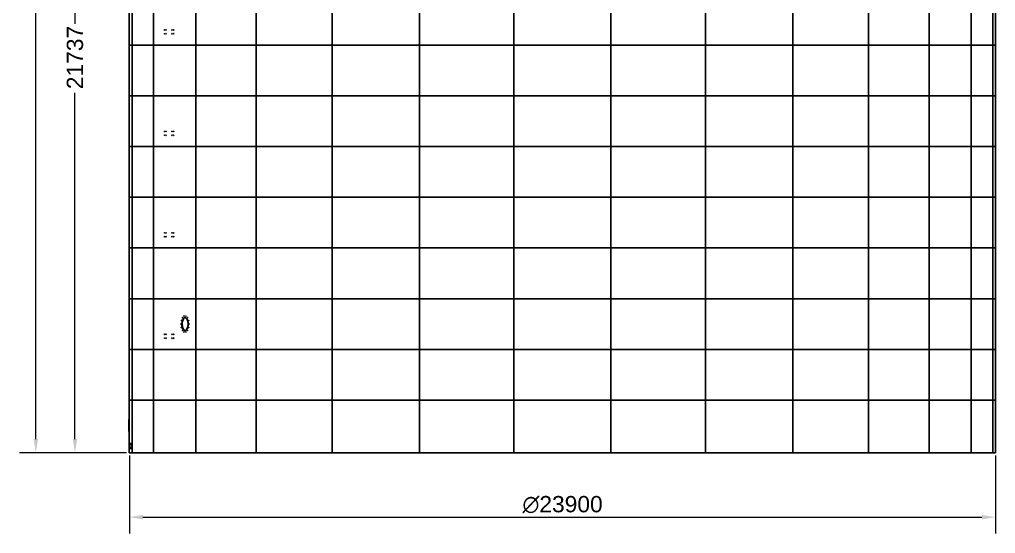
# Model space of a CAD drawing. Header units: millimetres. Extents: x 0 to 126150, y 0 to 89100.
# Drawn here: x 61402 to 88332, y 29334 to 43516 of the extents above; entities that cross this region are included whole.
import ezdxf

# ---------------------------------------------------------------- set-up
doc = ezdxf.new("R2010")
doc.units = ezdxf.units.MM
doc.header["$LTSCALE"] = 150
doc.layers.add('Dimension', color=7, linetype='Continuous', lineweight=18, true_color=0x969696)
doc.layers.add('Visible', color=7, linetype='Continuous', lineweight=25)
doc.layers.add('Visible Narrow', color=7, linetype='Continuous', lineweight=18)
doc.styles.add('Title', font='arial.ttf')
doc.dimstyles.new('Default - Method 2b', dxfattribs={"dimscale": 150, "dimtxt": 3, "dimasz": 2.5, "dimexe": 3, "dimexo": 0.5, "dimgap": 0.7, "dimtad": 0, "dimtoh": 1, "dimdec": 1, "dimrnd": 1e-08, "dimtxsty": 'Title', "dimcen": 0.09, "dimdle": 10, "dimclrd": 256, "dimclre": 256, "dimclrt": 7, "dimadec": 0, "dimazin": 2, "dimtfac": 0.833333, "dimtdec": 1, "dimtmove": 0, "dimatfit": 3, "dimfxl": 1, "dimtolj": 1, "dimlwd": -1, "dimlwe": -1, "dimarcsym": 0})

# ---------------------------------------------------------------- blocks, each defined once
blk = doc.blocks.new('*D26')
at = {"layer": 'Defpoints', "color": 0, "transparency": 16777216}
for p in [(64432, 31563), (88332, 31563), (88332, 29784)]:
    blk.add_point(p, dxfattribs=at)
at = {"layer": 'Dimension', "transparency": 16777216}
for p, q in [((64432, 31488), (64432, 29334)), ((88332, 31488), (88332, 29334)), ((64807, 29784), (87957, 29784))]:
    blk.add_line(p, q, dxfattribs=at)
for points in [[(64807, 29846), (64807, 29721), (64432, 29784)], [(87957, 29846), (87957, 29721), (88332, 29784)]]:
    blk.add_solid(points, dxfattribs=at)
at = {"layer": 'Dimension', "color": 7, "transparency": 16777216, "insert": (75279, 29889), "char_height": 450, "attachment_point": 7, "style": 'Title'}
blk.add_mtext('\\A1;{\\fAIGDT|b0|i0;\\ln}\\fArial|b0|i0;{\\H450.0000;23900}', dxfattribs=at)
blk = doc.blocks.new('*D27')
at = {"layer": 'Defpoints', "color": 0, "transparency": 16777216}
for p in [(62932, 53300), (64178, 53300), (64432, 31563)]:
    blk.add_point(p, dxfattribs=at)
at = {"layer": 'Dimension', "transparency": 16777216}
for p, q in [((64103, 53300), (62482, 53300)), ((62932, 52925), (62932, 43400)), ((62932, 31938), (62932, 41489)), ((64357, 31563), (62482, 31563))]:
    blk.add_line(p, q, dxfattribs=at)
for points in [[(62869, 52925), (62994, 52925), (62932, 53300)], [(62869, 31938), (62994, 31938), (62932, 31563)]]:
    blk.add_solid(points, dxfattribs=at)
at = {"layer": 'Dimension', "color": 7, "transparency": 16777216, "insert": (63161, 41594), "char_height": 450, "attachment_point": 7, "rotation": 90, "style": 'Title'}
blk.add_mtext('\\A1;21737', dxfattribs=at)
blk = doc.blocks.new('*D29')
at = {"layer": 'Defpoints', "color": 0, "transparency": 16777216}
for p in [(73852, 56990), (61852, 31563), (64432, 31563)]:
    blk.add_point(p, dxfattribs=at)
at = {"layer": 'Dimension', "transparency": 16777216}
for p, q in [((73777, 56990), (61402, 56990)), ((61852, 56615), (61852, 46266)), ((61852, 31938), (61852, 44355)), ((64357, 31563), (61402, 31563))]:
    blk.add_line(p, q, dxfattribs=at)
for points in [[(61789, 56615), (61914, 56615), (61852, 56990)], [(61789, 31938), (61914, 31938), (61852, 31563)]]:
    blk.add_solid(points, dxfattribs=at)
at = {"layer": 'Dimension', "color": 7, "transparency": 16777216, "insert": (62081, 44460), "char_height": 450, "attachment_point": 7, "rotation": 90, "style": 'Title'}
blk.add_mtext('\\A1;25427', dxfattribs=at)

msp = doc.modelspace()

# ---------------------------------------------------------------- linework, layer by layer
at = {"layer": 'Visible'}
for p, q in [((64431.5, 31821.22), (64431.5, 53224.72)), ((64506.71, 31563.22), (64506.71, 53224.72)), ((65102.28, 31563.22), (65102.28, 53224.72)), ((66263.45, 31563.22), (66263.45, 53224.72)), ((67931.97, 31563.22), (67931.97, 53224.72)), ((70024.2, 31563.22), (70024.2, 53224.72)), ((72435.2, 31563.22), (72435.2, 53224.72)), ((75044.09, 31563.22), (75044.09, 53224.72)), ((77720.04, 31563.22), (77720.04, 53224.72)), ((80328.87, 31563.22), (80328.87, 53224.72)), ((82739.76, 31563.22), (82739.76, 53224.72)), ((84831.83, 31563.22), (84831.83, 53224.72)), ((86500.16, 31563.22), (86500.16, 53224.72)), ((87661.09, 31563.22), (87661.09, 53224.72)), ((88256.43, 31563.22), (88256.43, 53224.72)), ((88331.5, 31563.22), (88331.5, 53224.72)), ((64431.5, 42813.22), (88331.5, 42813.22)), ((64431.5, 41413.22), (88331.5, 41413.22)), ((64431.5, 40013.22), (88331.5, 40013.22)), ((64431.5, 38613.22), (88331.5, 38613.22)), ((64431.5, 37213.22), (88331.5, 37213.22)), ((64431.5, 35813.22), (88331.5, 35813.22)), ((64431.5, 34413.22), (88331.5, 34413.22)), ((64431.5, 33013.22), (88331.5, 33013.22)), ((64430.5, 31821.22), (64505.71, 31821.22)), ((64430.5, 31781.22), (64430.5, 31821.22)), ((64505.71, 31781.22), (64430.5, 31781.22)), ((64431.5, 31717.22), (64431.5, 31781.22)), ((64506.71, 31821.22), (64505.71, 31821.22)), ((64505.71, 31781.22), (64505.71, 31821.22)), ((64506.71, 31781.22), (64505.71, 31781.22)), ((64506.71, 31821.22), (64506.71, 31781.22)), ((64430.5, 31717.22), (64505.71, 31717.22)), ((64430.5, 31677.22), (64430.5, 31717.22)), ((64505.71, 31677.22), (64430.5, 31677.22)), ((64431.5, 31563.22), (64431.5, 31677.22)), ((88331.5, 31563.22), (64431.5, 31563.22)), ((64506.71, 31717.22), (64505.71, 31717.22)), ((64505.71, 31677.22), (64505.71, 31717.22)), ((64506.71, 31677.22), (64505.71, 31677.22)), ((64506.71, 31717.22), (64506.71, 31677.22))]:
    msp.add_line(p, q, dxfattribs=at)
for centre, major_axis, start_param, end_param in [((64523.77, 32313.22), (0, 507.5), 1.01779548, 2.12379718), ((64531.59, 32313.22), (0, -507.5), 4.31747624, 5.10730172), ((64531.59, 32313.22), (0, 507.5), 1.17588359, 1.96570907), ((64539.4, 32313.22), (0, -507.5), 4.6134355, 4.81134246)]:
    msp.add_ellipse(centre, major_axis=major_axis, ratio=0.21365152, start_param=start_param, end_param=end_param, dxfattribs=at)
for points, knots in [([(65403.51, 43228.72), (65403.51, 43226.79), (65403.18, 43224.86), (65402.61, 43223.56), (65402.05, 43222.25), (65401.27, 43221.58), (65400.51, 43221.75), (65399.75, 43221.92), (65399.03, 43222.91), (65398.57, 43224.43), (65398.1, 43225.95), (65397.9, 43227.96), (65398.02, 43229.86), (65398.15, 43231.76), (65398.6, 43233.52), (65399.24, 43234.58), (65399.87, 43235.63), (65400.68, 43235.98), (65401.42, 43235.52), (65402.15, 43235.05), (65402.81, 43233.77), (65403.17, 43232.08), (65403.39, 43231.05), (65403.51, 43229.89), (65403.51, 43228.72)], [-3.14159265, -3.14159265, -3.14159265, -3.14159265, -2.31123225, -2.31123225, -2.31123225, -1.48403399, -1.48403399, -1.48403399, -0.65958865, -0.65958865, -0.65958865, 0.16255372, 0.16255372, 0.16255372, 0.99161255, 0.99161255, 0.99161255, 1.81514617, 1.81514617, 1.81514617, 2.64177362, 2.64177362, 2.64177362, 3.14159265, 3.14159265, 3.14159265, 3.14159265]), ([(65403.51, 43123.72), (65403.51, 43121.79), (65403.18, 43119.86), (65402.61, 43118.56), (65402.05, 43117.25), (65401.27, 43116.58), (65400.51, 43116.75), (65399.75, 43116.92), (65399.03, 43117.91), (65398.57, 43119.43), (65398.1, 43120.95), (65397.9, 43122.96), (65398.02, 43124.86), (65398.15, 43126.76), (65398.6, 43128.52), (65399.24, 43129.58), (65399.87, 43130.63), (65400.68, 43130.98), (65401.42, 43130.52), (65402.15, 43130.05), (65402.81, 43128.77), (65403.17, 43127.08), (65403.39, 43126.05), (65403.51, 43124.89), (65403.51, 43123.72)], [-3.14159265, -3.14159265, -3.14159265, -3.14159265, -2.31123225, -2.31123225, -2.31123225, -1.48403399, -1.48403399, -1.48403399, -0.65958865, -0.65958865, -0.65958865, 0.16255372, 0.16255372, 0.16255372, 0.99161255, 0.99161255, 0.99161255, 1.81514617, 1.81514617, 1.81514617, 2.64177362, 2.64177362, 2.64177362, 3.14159265, 3.14159265, 3.14159265, 3.14159265]), ([(65445.43, 43228.72), (65445.43, 43226.79), (65445.09, 43224.86), (65444.51, 43223.56), (65443.94, 43222.25), (65443.14, 43221.58), (65442.37, 43221.75), (65441.6, 43221.92), (65440.86, 43222.91), (65440.38, 43224.43), (65439.91, 43225.95), (65439.71, 43227.96), (65439.83, 43229.86), (65439.96, 43231.76), (65440.42, 43233.52), (65441.07, 43234.58), (65441.72, 43235.63), (65442.54, 43235.98), (65443.29, 43235.52), (65444.05, 43235.05), (65444.71, 43233.77), (65445.09, 43232.08), (65445.31, 43231.05), (65445.43, 43229.89), (65445.43, 43228.72)], [-3.14159265, -3.14159265, -3.14159265, -3.14159265, -2.31123225, -2.31123225, -2.31123225, -1.48403399, -1.48403399, -1.48403399, -0.65958865, -0.65958865, -0.65958865, 0.16255372, 0.16255372, 0.16255372, 0.99161255, 0.99161255, 0.99161255, 1.81514617, 1.81514617, 1.81514617, 2.64177362, 2.64177362, 2.64177362, 3.14159265, 3.14159265, 3.14159265, 3.14159265]), ([(65445.43, 43123.72), (65445.43, 43121.79), (65445.09, 43119.86), (65444.51, 43118.56), (65443.94, 43117.25), (65443.14, 43116.58), (65442.37, 43116.75), (65441.6, 43116.92), (65440.86, 43117.91), (65440.38, 43119.43), (65439.91, 43120.95), (65439.71, 43122.96), (65439.83, 43124.86), (65439.96, 43126.76), (65440.42, 43128.52), (65441.07, 43129.58), (65441.72, 43130.63), (65442.54, 43130.98), (65443.29, 43130.52), (65444.05, 43130.05), (65444.71, 43128.77), (65445.09, 43127.08), (65445.31, 43126.05), (65445.43, 43124.89), (65445.43, 43123.72)], [-3.14159265, -3.14159265, -3.14159265, -3.14159265, -2.31123225, -2.31123225, -2.31123225, -1.48403399, -1.48403399, -1.48403399, -0.65958865, -0.65958865, -0.65958865, 0.16255372, 0.16255372, 0.16255372, 0.99161255, 0.99161255, 0.99161255, 1.81514617, 1.81514617, 1.81514617, 2.64177362, 2.64177362, 2.64177362, 3.14159265, 3.14159265, 3.14159265, 3.14159265]), ([(65610.68, 43228.72), (65610.68, 43226.79), (65610.31, 43224.86), (65609.69, 43223.56), (65609.07, 43222.25), (65608.21, 43221.58), (65607.38, 43221.75), (65606.55, 43221.92), (65605.76, 43222.91), (65605.25, 43224.43), (65604.74, 43225.95), (65604.52, 43227.96), (65604.66, 43229.86), (65604.79, 43231.76), (65605.29, 43233.52), (65605.99, 43234.58), (65606.68, 43235.63), (65607.57, 43235.98), (65608.38, 43235.52), (65609.19, 43235.05), (65609.91, 43233.77), (65610.31, 43232.08), (65610.55, 43231.05), (65610.68, 43229.89), (65610.68, 43228.72)], [-3.14159265, -3.14159265, -3.14159265, -3.14159265, -2.31123225, -2.31123225, -2.31123225, -1.48403399, -1.48403399, -1.48403399, -0.65958865, -0.65958865, -0.65958865, 0.16255372, 0.16255372, 0.16255372, 0.99161255, 0.99161255, 0.99161255, 1.81514617, 1.81514617, 1.81514617, 2.64177362, 2.64177362, 2.64177362, 3.14159265, 3.14159265, 3.14159265, 3.14159265]), ([(65610.68, 43123.72), (65610.68, 43121.79), (65610.31, 43119.86), (65609.69, 43118.56), (65609.07, 43117.25), (65608.21, 43116.58), (65607.38, 43116.75), (65606.55, 43116.92), (65605.76, 43117.91), (65605.25, 43119.43), (65604.74, 43120.95), (65604.52, 43122.96), (65604.66, 43124.86), (65604.79, 43126.76), (65605.29, 43128.52), (65605.99, 43129.58), (65606.68, 43130.63), (65607.57, 43130.98), (65608.38, 43130.52), (65609.19, 43130.05), (65609.91, 43128.77), (65610.31, 43127.08), (65610.55, 43126.05), (65610.68, 43124.89), (65610.68, 43123.72)], [-3.14159265, -3.14159265, -3.14159265, -3.14159265, -2.31123225, -2.31123225, -2.31123225, -1.48403399, -1.48403399, -1.48403399, -0.65958865, -0.65958865, -0.65958865, 0.16255372, 0.16255372, 0.16255372, 0.99161255, 0.99161255, 0.99161255, 1.81514617, 1.81514617, 1.81514617, 2.64177362, 2.64177362, 2.64177362, 3.14159265, 3.14159265, 3.14159265, 3.14159265]), ([(65656.59, 43228.72), (65656.59, 43226.79), (65656.22, 43224.86), (65655.59, 43223.56), (65654.96, 43222.25), (65654.08, 43221.58), (65653.24, 43221.75), (65652.39, 43221.92), (65651.59, 43222.91), (65651.07, 43224.43), (65650.55, 43225.95), (65650.33, 43227.96), (65650.46, 43229.86), (65650.6, 43231.76), (65651.1, 43233.52), (65651.82, 43234.58), (65652.53, 43235.63), (65653.43, 43235.98), (65654.25, 43235.52), (65655.08, 43235.05), (65655.81, 43233.77), (65656.21, 43232.08), (65656.46, 43231.05), (65656.59, 43229.89), (65656.59, 43228.72)], [-3.14159265, -3.14159265, -3.14159265, -3.14159265, -2.31123225, -2.31123225, -2.31123225, -1.48403399, -1.48403399, -1.48403399, -0.65958865, -0.65958865, -0.65958865, 0.16255372, 0.16255372, 0.16255372, 0.99161255, 0.99161255, 0.99161255, 1.81514617, 1.81514617, 1.81514617, 2.64177362, 2.64177362, 2.64177362, 3.14159265, 3.14159265, 3.14159265, 3.14159265]), ([(65656.59, 43123.72), (65656.59, 43121.79), (65656.22, 43119.86), (65655.59, 43118.56), (65654.96, 43117.25), (65654.08, 43116.58), (65653.24, 43116.75), (65652.39, 43116.92), (65651.59, 43117.91), (65651.07, 43119.43), (65650.55, 43120.95), (65650.33, 43122.96), (65650.46, 43124.86), (65650.6, 43126.76), (65651.1, 43128.52), (65651.82, 43129.58), (65652.53, 43130.63), (65653.43, 43130.98), (65654.25, 43130.52), (65655.08, 43130.05), (65655.81, 43128.77), (65656.21, 43127.08), (65656.46, 43126.05), (65656.59, 43124.89), (65656.59, 43123.72)], [-3.14159265, -3.14159265, -3.14159265, -3.14159265, -2.31123225, -2.31123225, -2.31123225, -1.48403399, -1.48403399, -1.48403399, -0.65958865, -0.65958865, -0.65958865, 0.16255372, 0.16255372, 0.16255372, 0.99161255, 0.99161255, 0.99161255, 1.81514617, 1.81514617, 1.81514617, 2.64177362, 2.64177362, 2.64177362, 3.14159265, 3.14159265, 3.14159265, 3.14159265]), ([(65403.51, 40428.72), (65403.51, 40426.79), (65403.18, 40424.86), (65402.61, 40423.56), (65402.05, 40422.25), (65401.27, 40421.58), (65400.51, 40421.75), (65399.75, 40421.92), (65399.03, 40422.91), (65398.57, 40424.43), (65398.1, 40425.95), (65397.9, 40427.96), (65398.02, 40429.86), (65398.15, 40431.76), (65398.6, 40433.52), (65399.24, 40434.58), (65399.87, 40435.63), (65400.68, 40435.98), (65401.42, 40435.52), (65402.15, 40435.05), (65402.81, 40433.77), (65403.17, 40432.08), (65403.39, 40431.05), (65403.51, 40429.89), (65403.51, 40428.72)], [-3.14159265, -3.14159265, -3.14159265, -3.14159265, -2.31123225, -2.31123225, -2.31123225, -1.48403399, -1.48403399, -1.48403399, -0.65958865, -0.65958865, -0.65958865, 0.16255372, 0.16255372, 0.16255372, 0.99161255, 0.99161255, 0.99161255, 1.81514617, 1.81514617, 1.81514617, 2.64177362, 2.64177362, 2.64177362, 3.14159265, 3.14159265, 3.14159265, 3.14159265]), ([(65445.43, 40428.72), (65445.43, 40426.79), (65445.09, 40424.86), (65444.51, 40423.56), (65443.94, 40422.25), (65443.14, 40421.58), (65442.37, 40421.75), (65441.6, 40421.92), (65440.86, 40422.91), (65440.38, 40424.43), (65439.91, 40425.95), (65439.71, 40427.96), (65439.83, 40429.86), (65439.96, 40431.76), (65440.42, 40433.52), (65441.07, 40434.58), (65441.72, 40435.63), (65442.54, 40435.98), (65443.29, 40435.52), (65444.05, 40435.05), (65444.71, 40433.77), (65445.09, 40432.08), (65445.31, 40431.05), (65445.43, 40429.89), (65445.43, 40428.72)], [-3.14159265, -3.14159265, -3.14159265, -3.14159265, -2.31123225, -2.31123225, -2.31123225, -1.48403399, -1.48403399, -1.48403399, -0.65958865, -0.65958865, -0.65958865, 0.16255372, 0.16255372, 0.16255372, 0.99161255, 0.99161255, 0.99161255, 1.81514617, 1.81514617, 1.81514617, 2.64177362, 2.64177362, 2.64177362, 3.14159265, 3.14159265, 3.14159265, 3.14159265]), ([(65610.68, 40428.72), (65610.68, 40426.79), (65610.31, 40424.86), (65609.69, 40423.56), (65609.07, 40422.25), (65608.21, 40421.58), (65607.38, 40421.75), (65606.55, 40421.92), (65605.76, 40422.91), (65605.25, 40424.43), (65604.74, 40425.95), (65604.52, 40427.96), (65604.66, 40429.86), (65604.79, 40431.76), (65605.29, 40433.52), (65605.99, 40434.58), (65606.68, 40435.63), (65607.57, 40435.98), (65608.38, 40435.52), (65609.19, 40435.05), (65609.91, 40433.77), (65610.31, 40432.08), (65610.55, 40431.05), (65610.68, 40429.89), (65610.68, 40428.72)], [-3.14159265, -3.14159265, -3.14159265, -3.14159265, -2.31123225, -2.31123225, -2.31123225, -1.48403399, -1.48403399, -1.48403399, -0.65958865, -0.65958865, -0.65958865, 0.16255372, 0.16255372, 0.16255372, 0.99161255, 0.99161255, 0.99161255, 1.81514617, 1.81514617, 1.81514617, 2.64177362, 2.64177362, 2.64177362, 3.14159265, 3.14159265, 3.14159265, 3.14159265]), ([(65656.59, 40428.72), (65656.59, 40426.79), (65656.22, 40424.86), (65655.59, 40423.56), (65654.96, 40422.25), (65654.08, 40421.58), (65653.24, 40421.75), (65652.39, 40421.92), (65651.59, 40422.91), (65651.07, 40424.43), (65650.55, 40425.95), (65650.33, 40427.96), (65650.46, 40429.86), (65650.6, 40431.76), (65651.1, 40433.52), (65651.82, 40434.58), (65652.53, 40435.63), (65653.43, 40435.98), (65654.25, 40435.52), (65655.08, 40435.05), (65655.81, 40433.77), (65656.21, 40432.08), (65656.46, 40431.05), (65656.59, 40429.89), (65656.59, 40428.72)], [-3.14159265, -3.14159265, -3.14159265, -3.14159265, -2.31123225, -2.31123225, -2.31123225, -1.48403399, -1.48403399, -1.48403399, -0.65958865, -0.65958865, -0.65958865, 0.16255372, 0.16255372, 0.16255372, 0.99161255, 0.99161255, 0.99161255, 1.81514617, 1.81514617, 1.81514617, 2.64177362, 2.64177362, 2.64177362, 3.14159265, 3.14159265, 3.14159265, 3.14159265]), ([(65403.51, 40323.72), (65403.51, 40321.79), (65403.18, 40319.86), (65402.61, 40318.56), (65402.05, 40317.25), (65401.27, 40316.58), (65400.51, 40316.75), (65399.75, 40316.92), (65399.03, 40317.91), (65398.57, 40319.43), (65398.1, 40320.95), (65397.9, 40322.96), (65398.02, 40324.86), (65398.15, 40326.76), (65398.6, 40328.52), (65399.24, 40329.58), (65399.87, 40330.63), (65400.68, 40330.98), (65401.42, 40330.52), (65402.15, 40330.05), (65402.81, 40328.77), (65403.17, 40327.08), (65403.39, 40326.05), (65403.51, 40324.89), (65403.51, 40323.72)], [-3.14159265, -3.14159265, -3.14159265, -3.14159265, -2.31123225, -2.31123225, -2.31123225, -1.48403399, -1.48403399, -1.48403399, -0.65958865, -0.65958865, -0.65958865, 0.16255372, 0.16255372, 0.16255372, 0.99161255, 0.99161255, 0.99161255, 1.81514617, 1.81514617, 1.81514617, 2.64177362, 2.64177362, 2.64177362, 3.14159265, 3.14159265, 3.14159265, 3.14159265]), ([(65445.43, 40323.72), (65445.43, 40321.79), (65445.09, 40319.86), (65444.51, 40318.56), (65443.94, 40317.25), (65443.14, 40316.58), (65442.37, 40316.75), (65441.6, 40316.92), (65440.86, 40317.91), (65440.38, 40319.43), (65439.91, 40320.95), (65439.71, 40322.96), (65439.83, 40324.86), (65439.96, 40326.76), (65440.42, 40328.52), (65441.07, 40329.58), (65441.72, 40330.63), (65442.54, 40330.98), (65443.29, 40330.52), (65444.05, 40330.05), (65444.71, 40328.77), (65445.09, 40327.08), (65445.31, 40326.05), (65445.43, 40324.89), (65445.43, 40323.72)], [-3.14159265, -3.14159265, -3.14159265, -3.14159265, -2.31123225, -2.31123225, -2.31123225, -1.48403399, -1.48403399, -1.48403399, -0.65958865, -0.65958865, -0.65958865, 0.16255372, 0.16255372, 0.16255372, 0.99161255, 0.99161255, 0.99161255, 1.81514617, 1.81514617, 1.81514617, 2.64177362, 2.64177362, 2.64177362, 3.14159265, 3.14159265, 3.14159265, 3.14159265]), ([(65610.68, 40323.72), (65610.68, 40321.79), (65610.31, 40319.86), (65609.69, 40318.56), (65609.07, 40317.25), (65608.21, 40316.58), (65607.38, 40316.75), (65606.55, 40316.92), (65605.76, 40317.91), (65605.25, 40319.43), (65604.74, 40320.95), (65604.52, 40322.96), (65604.66, 40324.86), (65604.79, 40326.76), (65605.29, 40328.52), (65605.99, 40329.58), (65606.68, 40330.63), (65607.57, 40330.98), (65608.38, 40330.52), (65609.19, 40330.05), (65609.91, 40328.77), (65610.31, 40327.08), (65610.55, 40326.05), (65610.68, 40324.89), (65610.68, 40323.72)], [-3.14159265, -3.14159265, -3.14159265, -3.14159265, -2.31123225, -2.31123225, -2.31123225, -1.48403399, -1.48403399, -1.48403399, -0.65958865, -0.65958865, -0.65958865, 0.16255372, 0.16255372, 0.16255372, 0.99161255, 0.99161255, 0.99161255, 1.81514617, 1.81514617, 1.81514617, 2.64177362, 2.64177362, 2.64177362, 3.14159265, 3.14159265, 3.14159265, 3.14159265]), ([(65656.59, 40323.72), (65656.59, 40321.79), (65656.22, 40319.86), (65655.59, 40318.56), (65654.96, 40317.25), (65654.08, 40316.58), (65653.24, 40316.75), (65652.39, 40316.92), (65651.59, 40317.91), (65651.07, 40319.43), (65650.55, 40320.95), (65650.33, 40322.96), (65650.46, 40324.86), (65650.6, 40326.76), (65651.1, 40328.52), (65651.82, 40329.58), (65652.53, 40330.63), (65653.43, 40330.98), (65654.25, 40330.52), (65655.08, 40330.05), (65655.81, 40328.77), (65656.21, 40327.08), (65656.46, 40326.05), (65656.59, 40324.89), (65656.59, 40323.72)], [-3.14159265, -3.14159265, -3.14159265, -3.14159265, -2.31123225, -2.31123225, -2.31123225, -1.48403399, -1.48403399, -1.48403399, -0.65958865, -0.65958865, -0.65958865, 0.16255372, 0.16255372, 0.16255372, 0.99161255, 0.99161255, 0.99161255, 1.81514617, 1.81514617, 1.81514617, 2.64177362, 2.64177362, 2.64177362, 3.14159265, 3.14159265, 3.14159265, 3.14159265]), ([(65403.51, 37628.72), (65403.51, 37626.79), (65403.18, 37624.86), (65402.61, 37623.56), (65402.05, 37622.25), (65401.27, 37621.58), (65400.51, 37621.75), (65399.75, 37621.92), (65399.03, 37622.91), (65398.57, 37624.43), (65398.1, 37625.95), (65397.9, 37627.96), (65398.02, 37629.86), (65398.15, 37631.76), (65398.6, 37633.52), (65399.24, 37634.58), (65399.87, 37635.63), (65400.68, 37635.98), (65401.42, 37635.52), (65402.15, 37635.05), (65402.81, 37633.77), (65403.17, 37632.08), (65403.39, 37631.05), (65403.51, 37629.89), (65403.51, 37628.72)], [-3.14159265, -3.14159265, -3.14159265, -3.14159265, -2.31123225, -2.31123225, -2.31123225, -1.48403399, -1.48403399, -1.48403399, -0.65958865, -0.65958865, -0.65958865, 0.16255372, 0.16255372, 0.16255372, 0.99161255, 0.99161255, 0.99161255, 1.81514617, 1.81514617, 1.81514617, 2.64177362, 2.64177362, 2.64177362, 3.14159265, 3.14159265, 3.14159265, 3.14159265]), ([(65403.51, 37523.72), (65403.51, 37521.79), (65403.18, 37519.86), (65402.61, 37518.56), (65402.05, 37517.25), (65401.27, 37516.58), (65400.51, 37516.75), (65399.75, 37516.92), (65399.03, 37517.91), (65398.57, 37519.43), (65398.1, 37520.95), (65397.9, 37522.96), (65398.02, 37524.86), (65398.15, 37526.76), (65398.6, 37528.52), (65399.24, 37529.58), (65399.87, 37530.63), (65400.68, 37530.98), (65401.42, 37530.52), (65402.15, 37530.05), (65402.81, 37528.77), (65403.17, 37527.08), (65403.39, 37526.05), (65403.51, 37524.89), (65403.51, 37523.72)], [-3.14159265, -3.14159265, -3.14159265, -3.14159265, -2.31123225, -2.31123225, -2.31123225, -1.48403399, -1.48403399, -1.48403399, -0.65958865, -0.65958865, -0.65958865, 0.16255372, 0.16255372, 0.16255372, 0.99161255, 0.99161255, 0.99161255, 1.81514617, 1.81514617, 1.81514617, 2.64177362, 2.64177362, 2.64177362, 3.14159265, 3.14159265, 3.14159265, 3.14159265]), ([(65445.43, 37628.72), (65445.43, 37626.79), (65445.09, 37624.86), (65444.51, 37623.56), (65443.94, 37622.25), (65443.14, 37621.58), (65442.37, 37621.75), (65441.6, 37621.92), (65440.86, 37622.91), (65440.38, 37624.43), (65439.91, 37625.95), (65439.71, 37627.96), (65439.83, 37629.86), (65439.96, 37631.76), (65440.42, 37633.52), (65441.07, 37634.58), (65441.72, 37635.63), (65442.54, 37635.98), (65443.29, 37635.52), (65444.05, 37635.05), (65444.71, 37633.77), (65445.09, 37632.08), (65445.31, 37631.05), (65445.43, 37629.89), (65445.43, 37628.72)], [-3.14159265, -3.14159265, -3.14159265, -3.14159265, -2.31123225, -2.31123225, -2.31123225, -1.48403399, -1.48403399, -1.48403399, -0.65958865, -0.65958865, -0.65958865, 0.16255372, 0.16255372, 0.16255372, 0.99161255, 0.99161255, 0.99161255, 1.81514617, 1.81514617, 1.81514617, 2.64177362, 2.64177362, 2.64177362, 3.14159265, 3.14159265, 3.14159265, 3.14159265]), ([(65445.43, 37523.72), (65445.43, 37521.79), (65445.09, 37519.86), (65444.51, 37518.56), (65443.94, 37517.25), (65443.14, 37516.58), (65442.37, 37516.75), (65441.6, 37516.92), (65440.86, 37517.91), (65440.38, 37519.43), (65439.91, 37520.95), (65439.71, 37522.96), (65439.83, 37524.86), (65439.96, 37526.76), (65440.42, 37528.52), (65441.07, 37529.58), (65441.72, 37530.63), (65442.54, 37530.98), (65443.29, 37530.52), (65444.05, 37530.05), (65444.71, 37528.77), (65445.09, 37527.08), (65445.31, 37526.05), (65445.43, 37524.89), (65445.43, 37523.72)], [-3.14159265, -3.14159265, -3.14159265, -3.14159265, -2.31123225, -2.31123225, -2.31123225, -1.48403399, -1.48403399, -1.48403399, -0.65958865, -0.65958865, -0.65958865, 0.16255372, 0.16255372, 0.16255372, 0.99161255, 0.99161255, 0.99161255, 1.81514617, 1.81514617, 1.81514617, 2.64177362, 2.64177362, 2.64177362, 3.14159265, 3.14159265, 3.14159265, 3.14159265]), ([(65610.68, 37628.72), (65610.68, 37626.79), (65610.31, 37624.86), (65609.69, 37623.56), (65609.07, 37622.25), (65608.21, 37621.58), (65607.38, 37621.75), (65606.55, 37621.92), (65605.76, 37622.91), (65605.25, 37624.43), (65604.74, 37625.95), (65604.52, 37627.96), (65604.66, 37629.86), (65604.79, 37631.76), (65605.29, 37633.52), (65605.99, 37634.58), (65606.68, 37635.63), (65607.57, 37635.98), (65608.38, 37635.52), (65609.19, 37635.05), (65609.91, 37633.77), (65610.31, 37632.08), (65610.55, 37631.05), (65610.68, 37629.89), (65610.68, 37628.72)], [-3.14159265, -3.14159265, -3.14159265, -3.14159265, -2.31123225, -2.31123225, -2.31123225, -1.48403399, -1.48403399, -1.48403399, -0.65958865, -0.65958865, -0.65958865, 0.16255372, 0.16255372, 0.16255372, 0.99161255, 0.99161255, 0.99161255, 1.81514617, 1.81514617, 1.81514617, 2.64177362, 2.64177362, 2.64177362, 3.14159265, 3.14159265, 3.14159265, 3.14159265]), ([(65610.68, 37523.72), (65610.68, 37521.79), (65610.31, 37519.86), (65609.69, 37518.56), (65609.07, 37517.25), (65608.21, 37516.58), (65607.38, 37516.75), (65606.55, 37516.92), (65605.76, 37517.91), (65605.25, 37519.43), (65604.74, 37520.95), (65604.52, 37522.96), (65604.66, 37524.86), (65604.79, 37526.76), (65605.29, 37528.52), (65605.99, 37529.58), (65606.68, 37530.63), (65607.57, 37530.98), (65608.38, 37530.52), (65609.19, 37530.05), (65609.91, 37528.77), (65610.31, 37527.08), (65610.55, 37526.05), (65610.68, 37524.89), (65610.68, 37523.72)], [-3.14159265, -3.14159265, -3.14159265, -3.14159265, -2.31123225, -2.31123225, -2.31123225, -1.48403399, -1.48403399, -1.48403399, -0.65958865, -0.65958865, -0.65958865, 0.16255372, 0.16255372, 0.16255372, 0.99161255, 0.99161255, 0.99161255, 1.81514617, 1.81514617, 1.81514617, 2.64177362, 2.64177362, 2.64177362, 3.14159265, 3.14159265, 3.14159265, 3.14159265]), ([(65656.59, 37628.72), (65656.59, 37626.79), (65656.22, 37624.86), (65655.59, 37623.56), (65654.96, 37622.25), (65654.08, 37621.58), (65653.24, 37621.75), (65652.39, 37621.92), (65651.59, 37622.91), (65651.07, 37624.43), (65650.55, 37625.95), (65650.33, 37627.96), (65650.46, 37629.86), (65650.6, 37631.76), (65651.1, 37633.52), (65651.82, 37634.58), (65652.53, 37635.63), (65653.43, 37635.98), (65654.25, 37635.52), (65655.08, 37635.05), (65655.81, 37633.77), (65656.21, 37632.08), (65656.46, 37631.05), (65656.59, 37629.89), (65656.59, 37628.72)], [-3.14159265, -3.14159265, -3.14159265, -3.14159265, -2.31123225, -2.31123225, -2.31123225, -1.48403399, -1.48403399, -1.48403399, -0.65958865, -0.65958865, -0.65958865, 0.16255372, 0.16255372, 0.16255372, 0.99161255, 0.99161255, 0.99161255, 1.81514617, 1.81514617, 1.81514617, 2.64177362, 2.64177362, 2.64177362, 3.14159265, 3.14159265, 3.14159265, 3.14159265]), ([(65656.59, 37523.72), (65656.59, 37521.79), (65656.22, 37519.86), (65655.59, 37518.56), (65654.96, 37517.25), (65654.08, 37516.58), (65653.24, 37516.75), (65652.39, 37516.92), (65651.59, 37517.91), (65651.07, 37519.43), (65650.55, 37520.95), (65650.33, 37522.96), (65650.46, 37524.86), (65650.6, 37526.76), (65651.1, 37528.52), (65651.82, 37529.58), (65652.53, 37530.63), (65653.43, 37530.98), (65654.25, 37530.52), (65655.08, 37530.05), (65655.81, 37528.77), (65656.21, 37527.08), (65656.46, 37526.05), (65656.59, 37524.89), (65656.59, 37523.72)], [-3.14159265, -3.14159265, -3.14159265, -3.14159265, -2.31123225, -2.31123225, -2.31123225, -1.48403399, -1.48403399, -1.48403399, -0.65958865, -0.65958865, -0.65958865, 0.16255372, 0.16255372, 0.16255372, 0.99161255, 0.99161255, 0.99161255, 1.81514617, 1.81514617, 1.81514617, 2.64177362, 2.64177362, 2.64177362, 3.14159265, 3.14159265, 3.14159265, 3.14159265]), ([(66053.54, 35113.22), (66053.54, 35091.88), (66051.56, 35070.54), (66047.72, 35050.61), (66043.84, 35030.47), (66038.08, 35011.77), (66030.84, 34995.78), (66023.66, 34979.92), (66015.04, 34966.73), (66005.57, 34957.07), (65996.11, 34947.42), (65985.8, 34941.31), (65975.34, 34939.13), (65964.88, 34936.96), (65954.28, 34938.72), (65944.23, 34944.3), (65934.19, 34949.88), (65924.69, 34959.28), (65916.36, 34971.88), (65908.03, 34984.48), (65900.86, 35000.26), (65895.29, 35018.2), (65889.73, 35036.13), (65885.77, 35056.2), (65883.67, 35077.09), (65881.56, 35097.98), (65881.3, 35119.67), (65882.91, 35140.75), (65884.54, 35162.23), (65888.11, 35183.07), (65893.39, 35201.83), (65898.59, 35220.27), (65905.43, 35236.69), (65913.49, 35250.03), (65921.55, 35263.35), (65930.83, 35273.58), (65940.74, 35280.04), (65950.65, 35286.49), (65961.17, 35289.18), (65971.65, 35287.92), (65982.46, 35286.62), (65993.2, 35281.12), (66003.11, 35271.79), (66012.71, 35262.75), (66021.52, 35250.12), (66028.94, 35234.74), (66036.7, 35218.63), (66042.93, 35199.51), (66047.14, 35178.75), (66051.35, 35157.99), (66053.54, 35135.61), (66053.54, 35113.22)], [-3.14159265, -3.14159265, -3.14159265, -3.14159265, -2.77571863, -2.77571863, -2.77571863, -2.40588667, -2.40588667, -2.40588667, -2.03923185, -2.03923185, -2.03923185, -1.6727765, -1.6727765, -1.6727765, -1.30644734, -1.30644734, -1.30644734, -0.94017958, -0.94017958, -0.94017958, -0.57399958, -0.57399958, -0.57399958, -0.20796385, -0.20796385, -0.20796385, 0.15794672, 0.15794672, 0.15794672, 0.53090246, 0.53090246, 0.53090246, 0.89746101, 0.89746101, 0.89746101, 1.26371389, 1.26371389, 1.26371389, 1.62970266, 1.62970266, 1.62970266, 2.00767516, 2.00767516, 2.00767516, 2.37399336, 2.37399336, 2.37399336, 2.75779301, 2.75779301, 2.75779301, 3.14159265, 3.14159265, 3.14159265, 3.14159265]), ([(65970.95, 35287.99), (65964.86, 35287.35), (65958.82, 35285.4), (65952.96, 35282.14), (65942.92, 35276.56), (65933.44, 35267.15), (65925.11, 35254.55), (65916.78, 35241.95), (65909.62, 35226.17), (65904.06, 35208.22), (65898.5, 35190.29), (65894.55, 35170.21), (65892.45, 35149.32), (65890.35, 35128.43), (65890.09, 35106.73), (65891.7, 35085.64), (65893.33, 35064.16), (65896.9, 35043.33), (65902.18, 35024.58), (65907.37, 35006.14), (65914.21, 34989.72), (65922.27, 34976.39), (65930.33, 34963.07), (65939.6, 34952.85), (65949.5, 34946.39), (65956.42, 34941.88), (65963.65, 34939.22), (65970.95, 34938.45)], [-1.51998918, -1.51998918, -1.51998918, -1.51998918, -1.30635636, -1.30635636, -1.30635636, -0.94006811, -0.94006811, -0.94006811, -0.57384215, -0.57384215, -0.57384215, -0.20773847, -0.20773847, -0.20773847, 0.15824864, 0.15824864, 0.15824864, 0.53116664, 0.53116664, 0.53116664, 0.89775786, 0.89775786, 0.89775786, 1.26402186, 1.26402186, 1.26402186, 1.51998918, 1.51998918, 1.51998918, 1.51998918]), ([(65899.19, 35295.47), (65900.05, 35295.06), (65900.81, 35293.86), (65901.23, 35292.25), (65901.65, 35290.65), (65901.73, 35288.67), (65901.44, 35286.96), (65901.14, 35285.24), (65900.49, 35283.81), (65899.68, 35283.12), (65898.87, 35282.43), (65897.93, 35282.49), (65897.14, 35283.28), (65896.35, 35284.07), (65895.73, 35285.59), (65895.49, 35287.35), (65895.25, 35289.1), (65895.39, 35291.05), (65895.85, 35292.59), (65896.31, 35294.13), (65897.1, 35295.23), (65897.97, 35295.54), (65898.37, 35295.69), (65898.79, 35295.66), (65899.19, 35295.47)], [-3.14159265, -3.14159265, -3.14159265, -3.14159265, -2.29572397, -2.29572397, -2.29572397, -1.45319853, -1.45319853, -1.45319853, -0.61342959, -0.61342959, -0.61342959, 0.22405569, 0.22405569, 0.22405569, 1.06808973, 1.06808973, 1.06808973, 1.90651413, 1.90651413, 1.90651413, 2.74739524, 2.74739524, 2.74739524, 3.14159265, 3.14159265, 3.14159265, 3.14159265]), ([(65944.09, 35337.66), (65944.79, 35336.52), (65945.24, 35334.75), (65945.28, 35332.92), (65945.33, 35331.09), (65944.98, 35329.24), (65944.35, 35327.96), (65943.72, 35326.68), (65942.81, 35325.98), (65941.93, 35326.09), (65941.05, 35326.2), (65940.2, 35327.11), (65939.65, 35328.53), (65939.09, 35329.96), (65938.85, 35331.88), (65939, 35333.68), (65939.15, 35335.47), (65939.69, 35337.11), (65940.43, 35338.08), (65941.18, 35339.05), (65942.14, 35339.33), (65942.99, 35338.83), (65943.39, 35338.6), (65943.77, 35338.2), (65944.09, 35337.66)], [-3.14159265, -3.14159265, -3.14159265, -3.14159265, -2.29574804, -2.29574804, -2.29574804, -1.45319476, -1.45319476, -1.45319476, -0.61339718, -0.61339718, -0.61339718, 0.22406649, 0.22406649, 0.22406649, 1.06808769, 1.06808769, 1.06808769, 1.90654271, 1.90654271, 1.90654271, 2.74743594, 2.74743594, 2.74743594, 3.14159265, 3.14159265, 3.14159265, 3.14159265]), ([(65994.13, 35335.4), (65994.53, 35333.75), (65994.55, 35331.76), (65994.2, 35330.07), (65993.85, 35328.38), (65993.14, 35327.03), (65992.28, 35326.43), (65991.43, 35325.84), (65990.46, 35326.02), (65989.67, 35326.9), (65988.89, 35327.79), (65988.31, 35329.36), (65988.11, 35331.13), (65987.91, 35332.92), (65988.1, 35334.87), (65988.62, 35336.35), (65989.14, 35337.83), (65989.98, 35338.84), (65990.88, 35339.04), (65991.77, 35339.25), (65992.7, 35338.65), (65993.38, 35337.43), (65993.69, 35336.87), (65993.95, 35336.17), (65994.13, 35335.4)], [-3.14159265, -3.14159265, -3.14159265, -3.14159265, -2.29573944, -2.29573944, -2.29573944, -1.45314839, -1.45314839, -1.45314839, -0.61335236, -0.61335236, -0.61335236, 0.22407335, 0.22407335, 0.22407335, 1.06811499, 1.06811499, 1.06811499, 1.90660651, 1.90660651, 1.90660651, 2.74747883, 2.74747883, 2.74747883, 3.14159265, 3.14159265, 3.14159265, 3.14159265]), ([(66039.37, 35289.14), (66039.37, 35287.3), (66038.96, 35285.48), (66038.28, 35284.27), (66037.59, 35283.06), (66036.64, 35282.47), (66035.74, 35282.68), (66034.83, 35282.89), (66033.98, 35283.91), (66033.46, 35285.39), (66032.93, 35286.88), (66032.74, 35288.81), (66032.95, 35290.58), (66033.15, 35292.36), (66033.75, 35293.95), (66034.55, 35294.83), (66035.35, 35295.71), (66036.33, 35295.87), (66037.19, 35295.27), (66038.05, 35294.67), (66038.77, 35293.31), (66039.12, 35291.63), (66039.29, 35290.84), (66039.37, 35289.99), (66039.37, 35289.14)], [-3.14159265, -3.14159265, -3.14159265, -3.14159265, -2.29570476, -2.29570476, -2.29570476, -1.45309439, -1.45309439, -1.45309439, -0.61332897, -0.61332897, -0.61332897, 0.224071, 0.224071, 0.224071, 1.06815071, 1.06815071, 1.06815071, 1.9066573, 1.9066573, 1.9066573, 2.74749112, 2.74749112, 2.74749112, 3.14159265, 3.14159265, 3.14159265, 3.14159265]), ([(65856.15, 35118.3), (65856.83, 35119.45), (65857.75, 35119.94), (65858.6, 35119.63), (65859.46, 35119.31), (65860.24, 35118.2), (65860.69, 35116.65), (65861.15, 35115.11), (65861.27, 35113.15), (65861.03, 35111.4), (65860.79, 35109.66), (65860.19, 35108.16), (65859.41, 35107.37), (65858.63, 35106.57), (65857.69, 35106.52), (65856.89, 35107.22), (65856.09, 35107.92), (65855.45, 35109.36), (65855.17, 35111.07), (65854.88, 35112.79), (65854.96, 35114.76), (65855.38, 35116.36), (65855.57, 35117.11), (65855.84, 35117.77), (65856.15, 35118.3)], [-3.14159265, -3.14159265, -3.14159265, -3.14159265, -2.29566188, -2.29566188, -2.29566188, -1.45310115, -1.45310115, -1.45310115, -0.61338789, -0.61338789, -0.61338789, 0.22405159, 0.22405159, 0.22405159, 1.06815412, 1.06815412, 1.06815412, 1.90660609, 1.90660609, 1.90660609, 2.74741772, 2.74741772, 2.74741772, 3.14159265, 3.14159265, 3.14159265, 3.14159265]), ([(65867.97, 35217.18), (65868.82, 35217.59), (65869.74, 35217.2), (65870.45, 35216.13), (65871.16, 35215.07), (65871.64, 35213.35), (65871.73, 35211.54), (65871.82, 35209.73), (65871.53, 35207.85), (65870.95, 35206.5), (65870.37, 35205.15), (65869.52, 35204.35), (65868.65, 35204.35), (65867.78, 35204.35), (65866.92, 35205.16), (65866.34, 35206.53), (65865.77, 35207.88), (65865.49, 35209.76), (65865.58, 35211.57), (65865.68, 35213.38), (65866.16, 35215.09), (65866.86, 35216.14), (65867.19, 35216.64), (65867.57, 35216.99), (65867.97, 35217.18)], [-3.14159265, -3.14159265, -3.14159265, -3.14159265, -2.29568563, -2.29568563, -2.29568563, -1.45315685, -1.45315685, -1.45315685, -0.61342548, -0.61342548, -0.61342548, 0.22404911, 0.22404911, 0.22404911, 1.06811943, 1.06811943, 1.06811943, 1.90654246, 1.90654246, 1.90654246, 2.74738733, 2.74738733, 2.74738733, 3.14159265, 3.14159265, 3.14159265, 3.14159265]), ([(65865.87, 35018.42), (65866.25, 35020.07), (65866.97, 35021.35), (65867.81, 35021.85), (65868.65, 35022.35), (65869.58, 35022.06), (65870.31, 35021.08), (65871.04, 35020.11), (65871.56, 35018.46), (65871.7, 35016.66), (65871.85, 35014.87), (65871.61, 35012.97), (65871.07, 35011.55), (65870.53, 35010.12), (65869.69, 35009.21), (65868.82, 35009.11), (65867.96, 35009.01), (65867.08, 35009.72), (65866.47, 35011), (65865.86, 35012.29), (65865.52, 35014.14), (65865.57, 35015.95), (65865.59, 35016.81), (65865.69, 35017.65), (65865.87, 35018.42)], [-3.14159265, -3.14159265, -3.14159265, -3.14159265, -2.29567035, -2.29567035, -2.29567035, -1.45307337, -1.45307337, -1.45307337, -0.61334486, -0.61334486, -0.61334486, 0.22406129, 0.22406129, 0.22406129, 1.06816797, 1.06816797, 1.06816797, 1.90665706, 1.90665706, 1.90665706, 2.74746375, 2.74746375, 2.74746375, 3.14159265, 3.14159265, 3.14159265, 3.14159265]), ([(66070.48, 35208.03), (66070.08, 35206.38), (66069.31, 35205.09), (66068.42, 35204.59), (66067.53, 35204.1), (66066.54, 35204.38), (66065.76, 35205.36), (66064.98, 35206.34), (66064.43, 35207.99), (66064.28, 35209.78), (66064.13, 35211.57), (66064.38, 35213.48), (66064.95, 35214.9), (66065.53, 35216.33), (66066.42, 35217.24), (66067.34, 35217.34), (66068.26, 35217.44), (66069.19, 35216.73), (66069.84, 35215.45), (66070.49, 35214.16), (66070.85, 35212.31), (66070.8, 35210.49), (66070.78, 35209.64), (66070.67, 35208.8), (66070.48, 35208.03)], [-3.14159265, -3.14159265, -3.14159265, -3.14159265, -2.29567035, -2.29567035, -2.29567035, -1.45307337, -1.45307337, -1.45307337, -0.61334486, -0.61334486, -0.61334486, 0.22406129, 0.22406129, 0.22406129, 1.06816797, 1.06816797, 1.06816797, 1.90665706, 1.90665706, 1.90665706, 2.74746375, 2.74746375, 2.74746375, 3.14159265, 3.14159265, 3.14159265, 3.14159265]), ([(66068.25, 35009.26), (66067.35, 35008.85), (66066.36, 35009.25), (66065.61, 35010.31), (66064.86, 35011.38), (66064.36, 35013.09), (66064.26, 35014.91), (66064.16, 35016.72), (66064.47, 35018.6), (66065.08, 35019.95), (66065.69, 35021.3), (66066.6, 35022.1), (66067.52, 35022.1), (66068.44, 35022.1), (66069.36, 35021.29), (66069.98, 35019.92), (66070.59, 35018.56), (66070.89, 35016.68), (66070.79, 35014.88), (66070.68, 35013.07), (66070.18, 35011.36), (66069.43, 35010.3), (66069.07, 35009.81), (66068.67, 35009.45), (66068.25, 35009.26)], [-3.14159265, -3.14159265, -3.14159265, -3.14159265, -2.29568563, -2.29568563, -2.29568563, -1.45315685, -1.45315685, -1.45315685, -0.61342548, -0.61342548, -0.61342548, 0.22404911, 0.22404911, 0.22404911, 1.06811943, 1.06811943, 1.06811943, 1.90654246, 1.90654246, 1.90654246, 2.74738733, 2.74738733, 2.74738733, 3.14159265, 3.14159265, 3.14159265, 3.14159265]), ([(66080.85, 35108.14), (66080.13, 35107), (66079.15, 35106.5), (66078.23, 35106.82), (66077.32, 35107.13), (66076.49, 35108.24), (66076, 35109.8), (66075.51, 35111.34), (66075.38, 35113.3), (66075.64, 35115.05), (66075.89, 35116.79), (66076.54, 35118.29), (66077.37, 35119.08), (66078.2, 35119.87), (66079.21, 35119.93), (66080.07, 35119.22), (66080.92, 35118.52), (66081.6, 35117.09), (66081.91, 35115.37), (66082.21, 35113.66), (66082.13, 35111.68), (66081.68, 35110.09), (66081.48, 35109.34), (66081.19, 35108.67), (66080.85, 35108.14)], [-3.14159265, -3.14159265, -3.14159265, -3.14159265, -2.29566188, -2.29566188, -2.29566188, -1.45310115, -1.45310115, -1.45310115, -0.61338789, -0.61338789, -0.61338789, 0.22405159, 0.22405159, 0.22405159, 1.06815412, 1.06815412, 1.06815412, 1.90660609, 1.90660609, 1.90660609, 2.74741772, 2.74741772, 2.74741772, 3.14159265, 3.14159265, 3.14159265, 3.14159265]), ([(65403.51, 34828.72), (65403.51, 34826.79), (65403.18, 34824.86), (65402.61, 34823.56), (65402.05, 34822.25), (65401.27, 34821.58), (65400.51, 34821.75), (65399.75, 34821.92), (65399.03, 34822.91), (65398.57, 34824.43), (65398.1, 34825.95), (65397.9, 34827.96), (65398.02, 34829.86), (65398.15, 34831.76), (65398.6, 34833.52), (65399.24, 34834.58), (65399.87, 34835.63), (65400.68, 34835.98), (65401.42, 34835.52), (65402.15, 34835.05), (65402.81, 34833.77), (65403.17, 34832.08), (65403.39, 34831.05), (65403.51, 34829.89), (65403.51, 34828.72)], [-3.14159265, -3.14159265, -3.14159265, -3.14159265, -2.31123225, -2.31123225, -2.31123225, -1.48403399, -1.48403399, -1.48403399, -0.65958865, -0.65958865, -0.65958865, 0.16255372, 0.16255372, 0.16255372, 0.99161255, 0.99161255, 0.99161255, 1.81514617, 1.81514617, 1.81514617, 2.64177362, 2.64177362, 2.64177362, 3.14159265, 3.14159265, 3.14159265, 3.14159265]), ([(65445.43, 34828.72), (65445.43, 34826.79), (65445.09, 34824.86), (65444.51, 34823.56), (65443.94, 34822.25), (65443.14, 34821.58), (65442.37, 34821.75), (65441.6, 34821.92), (65440.86, 34822.91), (65440.38, 34824.43), (65439.91, 34825.95), (65439.71, 34827.96), (65439.83, 34829.86), (65439.96, 34831.76), (65440.42, 34833.52), (65441.07, 34834.58), (65441.72, 34835.63), (65442.54, 34835.98), (65443.29, 34835.52), (65444.05, 34835.05), (65444.71, 34833.77), (65445.09, 34832.08), (65445.31, 34831.05), (65445.43, 34829.89), (65445.43, 34828.72)], [-3.14159265, -3.14159265, -3.14159265, -3.14159265, -2.31123225, -2.31123225, -2.31123225, -1.48403399, -1.48403399, -1.48403399, -0.65958865, -0.65958865, -0.65958865, 0.16255372, 0.16255372, 0.16255372, 0.99161255, 0.99161255, 0.99161255, 1.81514617, 1.81514617, 1.81514617, 2.64177362, 2.64177362, 2.64177362, 3.14159265, 3.14159265, 3.14159265, 3.14159265]), ([(65610.68, 34828.72), (65610.68, 34826.79), (65610.31, 34824.86), (65609.69, 34823.56), (65609.07, 34822.25), (65608.21, 34821.58), (65607.38, 34821.75), (65606.55, 34821.92), (65605.76, 34822.91), (65605.25, 34824.43), (65604.74, 34825.95), (65604.52, 34827.96), (65604.66, 34829.86), (65604.79, 34831.76), (65605.29, 34833.52), (65605.99, 34834.58), (65606.68, 34835.63), (65607.57, 34835.98), (65608.38, 34835.52), (65609.19, 34835.05), (65609.91, 34833.77), (65610.31, 34832.08), (65610.55, 34831.05), (65610.68, 34829.89), (65610.68, 34828.72)], [-3.14159265, -3.14159265, -3.14159265, -3.14159265, -2.31123225, -2.31123225, -2.31123225, -1.48403399, -1.48403399, -1.48403399, -0.65958865, -0.65958865, -0.65958865, 0.16255372, 0.16255372, 0.16255372, 0.99161255, 0.99161255, 0.99161255, 1.81514617, 1.81514617, 1.81514617, 2.64177362, 2.64177362, 2.64177362, 3.14159265, 3.14159265, 3.14159265, 3.14159265]), ([(65656.59, 34828.72), (65656.59, 34826.79), (65656.22, 34824.86), (65655.59, 34823.56), (65654.96, 34822.25), (65654.08, 34821.58), (65653.24, 34821.75), (65652.39, 34821.92), (65651.59, 34822.91), (65651.07, 34824.43), (65650.55, 34825.95), (65650.33, 34827.96), (65650.46, 34829.86), (65650.6, 34831.76), (65651.1, 34833.52), (65651.82, 34834.58), (65652.53, 34835.63), (65653.43, 34835.98), (65654.25, 34835.52), (65655.08, 34835.05), (65655.81, 34833.77), (65656.21, 34832.08), (65656.46, 34831.05), (65656.59, 34829.89), (65656.59, 34828.72)], [-3.14159265, -3.14159265, -3.14159265, -3.14159265, -2.31123225, -2.31123225, -2.31123225, -1.48403399, -1.48403399, -1.48403399, -0.65958865, -0.65958865, -0.65958865, 0.16255372, 0.16255372, 0.16255372, 0.99161255, 0.99161255, 0.99161255, 1.81514617, 1.81514617, 1.81514617, 2.64177362, 2.64177362, 2.64177362, 3.14159265, 3.14159265, 3.14159265, 3.14159265]), ([(65895.37, 34937.31), (65895.37, 34939.14), (65895.77, 34940.96), (65896.42, 34942.18), (65897.08, 34943.39), (65897.99, 34943.98), (65898.86, 34943.77), (65899.73, 34943.55), (65900.54, 34942.54), (65901.05, 34941.05), (65901.55, 34939.57), (65901.73, 34937.64), (65901.54, 34935.87), (65901.34, 34934.08), (65900.77, 34932.5), (65900, 34931.61), (65899.23, 34930.74), (65898.29, 34930.58), (65897.46, 34931.17), (65896.64, 34931.77), (65895.95, 34933.13), (65895.61, 34934.82), (65895.46, 34935.6), (65895.37, 34936.46), (65895.37, 34937.31)], [-3.14159265, -3.14159265, -3.14159265, -3.14159265, -2.29570476, -2.29570476, -2.29570476, -1.45309439, -1.45309439, -1.45309439, -0.61332897, -0.61332897, -0.61332897, 0.224071, 0.224071, 0.224071, 1.06815071, 1.06815071, 1.06815071, 1.9066573, 1.9066573, 1.9066573, 2.74749112, 2.74749112, 2.74749112, 3.14159265, 3.14159265, 3.14159265, 3.14159265]), ([(65939.27, 34891.04), (65938.88, 34892.7), (65938.86, 34894.69), (65939.2, 34896.38), (65939.55, 34898.06), (65940.25, 34899.42), (65941.09, 34900.01), (65941.93, 34900.6), (65942.89, 34900.43), (65943.66, 34899.54), (65944.43, 34898.66), (65945.01, 34897.08), (65945.21, 34895.31), (65945.4, 34893.53), (65945.21, 34891.58), (65944.7, 34890.09), (65944.18, 34888.61), (65943.36, 34887.61), (65942.48, 34887.41), (65941.59, 34887.2), (65940.68, 34887.8), (65940.01, 34889.01), (65939.7, 34889.58), (65939.45, 34890.27), (65939.27, 34891.04)], [-3.14159265, -3.14159265, -3.14159265, -3.14159265, -2.29573944, -2.29573944, -2.29573944, -1.45314839, -1.45314839, -1.45314839, -0.61335236, -0.61335236, -0.61335236, 0.22407335, 0.22407335, 0.22407335, 1.06811499, 1.06811499, 1.06811499, 1.90660651, 1.90660651, 1.90660651, 2.74747883, 2.74747883, 2.74747883, 3.14159265, 3.14159265, 3.14159265, 3.14159265]), ([(65989.24, 34888.78), (65988.53, 34889.92), (65988.08, 34891.7), (65988.03, 34893.53), (65987.99, 34895.35), (65988.34, 34897.2), (65988.98, 34898.49), (65989.62, 34899.76), (65990.53, 34900.46), (65991.43, 34900.35), (65992.33, 34900.24), (65993.19, 34899.34), (65993.75, 34897.92), (65994.31, 34896.49), (65994.56, 34894.56), (65994.41, 34892.76), (65994.25, 34890.97), (65993.71, 34889.33), (65992.95, 34888.36), (65992.19, 34887.39), (65991.22, 34887.11), (65990.35, 34887.62), (65989.95, 34887.85), (65989.57, 34888.25), (65989.24, 34888.78)], [-3.14159265, -3.14159265, -3.14159265, -3.14159265, -2.29574804, -2.29574804, -2.29574804, -1.45319476, -1.45319476, -1.45319476, -0.61339718, -0.61339718, -0.61339718, 0.22406649, 0.22406649, 0.22406649, 1.06808769, 1.06808769, 1.06808769, 1.90654271, 1.90654271, 1.90654271, 2.74743594, 2.74743594, 2.74743594, 3.14159265, 3.14159265, 3.14159265, 3.14159265]), ([(66035.39, 34930.97), (66034.5, 34931.38), (66033.7, 34932.58), (66033.26, 34934.19), (66032.83, 34935.79), (66032.75, 34937.77), (66033.05, 34939.49), (66033.36, 34941.2), (66034.04, 34942.64), (66034.88, 34943.33), (66035.72, 34944.01), (66036.71, 34943.95), (66037.53, 34943.17), (66038.35, 34942.38), (66039, 34940.86), (66039.25, 34939.1), (66039.5, 34937.35), (66039.36, 34935.4), (66038.88, 34933.86), (66038.39, 34932.31), (66037.57, 34931.21), (66036.67, 34930.9), (66036.25, 34930.76), (66035.81, 34930.78), (66035.39, 34930.97)], [-3.14159265, -3.14159265, -3.14159265, -3.14159265, -2.29572397, -2.29572397, -2.29572397, -1.45319853, -1.45319853, -1.45319853, -0.61342959, -0.61342959, -0.61342959, 0.22405569, 0.22405569, 0.22405569, 1.06808973, 1.06808973, 1.06808973, 1.90651413, 1.90651413, 1.90651413, 2.74739524, 2.74739524, 2.74739524, 3.14159265, 3.14159265, 3.14159265, 3.14159265]), ([(65403.51, 34723.72), (65403.51, 34721.79), (65403.18, 34719.86), (65402.61, 34718.56), (65402.05, 34717.25), (65401.27, 34716.58), (65400.51, 34716.75), (65399.75, 34716.92), (65399.03, 34717.91), (65398.57, 34719.43), (65398.1, 34720.95), (65397.9, 34722.96), (65398.02, 34724.86), (65398.15, 34726.76), (65398.6, 34728.52), (65399.24, 34729.58), (65399.87, 34730.63), (65400.68, 34730.98), (65401.42, 34730.52), (65402.15, 34730.05), (65402.81, 34728.77), (65403.17, 34727.08), (65403.39, 34726.05), (65403.51, 34724.89), (65403.51, 34723.72)], [-3.14159265, -3.14159265, -3.14159265, -3.14159265, -2.31123225, -2.31123225, -2.31123225, -1.48403399, -1.48403399, -1.48403399, -0.65958865, -0.65958865, -0.65958865, 0.16255372, 0.16255372, 0.16255372, 0.99161255, 0.99161255, 0.99161255, 1.81514617, 1.81514617, 1.81514617, 2.64177362, 2.64177362, 2.64177362, 3.14159265, 3.14159265, 3.14159265, 3.14159265]), ([(65445.43, 34723.72), (65445.43, 34721.79), (65445.09, 34719.86), (65444.51, 34718.56), (65443.94, 34717.25), (65443.14, 34716.58), (65442.37, 34716.75), (65441.6, 34716.92), (65440.86, 34717.91), (65440.38, 34719.43), (65439.91, 34720.95), (65439.71, 34722.96), (65439.83, 34724.86), (65439.96, 34726.76), (65440.42, 34728.52), (65441.07, 34729.58), (65441.72, 34730.63), (65442.54, 34730.98), (65443.29, 34730.52), (65444.05, 34730.05), (65444.71, 34728.77), (65445.09, 34727.08), (65445.31, 34726.05), (65445.43, 34724.89), (65445.43, 34723.72)], [-3.14159265, -3.14159265, -3.14159265, -3.14159265, -2.31123225, -2.31123225, -2.31123225, -1.48403399, -1.48403399, -1.48403399, -0.65958865, -0.65958865, -0.65958865, 0.16255372, 0.16255372, 0.16255372, 0.99161255, 0.99161255, 0.99161255, 1.81514617, 1.81514617, 1.81514617, 2.64177362, 2.64177362, 2.64177362, 3.14159265, 3.14159265, 3.14159265, 3.14159265]), ([(65610.68, 34723.72), (65610.68, 34721.79), (65610.31, 34719.86), (65609.69, 34718.56), (65609.07, 34717.25), (65608.21, 34716.58), (65607.38, 34716.75), (65606.55, 34716.92), (65605.76, 34717.91), (65605.25, 34719.43), (65604.74, 34720.95), (65604.52, 34722.96), (65604.66, 34724.86), (65604.79, 34726.76), (65605.29, 34728.52), (65605.99, 34729.58), (65606.68, 34730.63), (65607.57, 34730.98), (65608.38, 34730.52), (65609.19, 34730.05), (65609.91, 34728.77), (65610.31, 34727.08), (65610.55, 34726.05), (65610.68, 34724.89), (65610.68, 34723.72)], [-3.14159265, -3.14159265, -3.14159265, -3.14159265, -2.31123225, -2.31123225, -2.31123225, -1.48403399, -1.48403399, -1.48403399, -0.65958865, -0.65958865, -0.65958865, 0.16255372, 0.16255372, 0.16255372, 0.99161255, 0.99161255, 0.99161255, 1.81514617, 1.81514617, 1.81514617, 2.64177362, 2.64177362, 2.64177362, 3.14159265, 3.14159265, 3.14159265, 3.14159265]), ([(65656.59, 34723.72), (65656.59, 34721.79), (65656.22, 34719.86), (65655.59, 34718.56), (65654.96, 34717.25), (65654.08, 34716.58), (65653.24, 34716.75), (65652.39, 34716.92), (65651.59, 34717.91), (65651.07, 34719.43), (65650.55, 34720.95), (65650.33, 34722.96), (65650.46, 34724.86), (65650.6, 34726.76), (65651.1, 34728.52), (65651.82, 34729.58), (65652.53, 34730.63), (65653.43, 34730.98), (65654.25, 34730.52), (65655.08, 34730.05), (65655.81, 34728.77), (65656.21, 34727.08), (65656.46, 34726.05), (65656.59, 34724.89), (65656.59, 34723.72)], [-3.14159265, -3.14159265, -3.14159265, -3.14159265, -2.31123225, -2.31123225, -2.31123225, -1.48403399, -1.48403399, -1.48403399, -0.65958865, -0.65958865, -0.65958865, 0.16255372, 0.16255372, 0.16255372, 0.99161255, 0.99161255, 0.99161255, 1.81514617, 1.81514617, 1.81514617, 2.64177362, 2.64177362, 2.64177362, 3.14159265, 3.14159265, 3.14159265, 3.14159265])]:
    msp.add_open_spline(points, degree=3, knots=knots, dxfattribs=at)
at = {"layer": 'Visible Narrow'}
for p, q in [((65856.15, 35118.3), (65859.99, 35118.3)), ((65865.87, 35018.42), (65871.44, 35018.42)), ((65867.97, 35217.18), (65869.34, 35217.18)), ((65895.37, 34937.31), (65901.62, 34937.31)), ((65939.27, 34891.04), (65944.97, 34891.04)), ((65989.24, 34888.78), (65993.24, 34888.78)), ((66035.39, 34930.97), (66036.84, 34930.97))]:
    msp.add_line(p, q, dxfattribs=at)

# ---------------------------------------------------------------- dimensions: what is measured, and where the dimension line sits
at = {"layer": 'Dimension'}
for base, p1, p2, picture, middle in [((61851.68, 31563.22), (73851.68, 56989.74), (64431.5, 31563.22), '*D29', (61851.68, 45310.6)), ((62931.50361309, 53299.72298807), (64431.50361309, 31563.22298807), (64177.6144748, 53299.72298807), '*D27', (62931.50361309, 42444.72298807))]:
    dim = msp.add_linear_dim(base=base, p1=p1, p2=p2, angle=90, dimstyle='Default - Method 2b', override={"dimgap": 0.7, "dimtoh": 0, "dimdec": 0, "dimtol": 0, "dimlim": 0, "dimtp": 0, "dimtm": 0, "dimtdec": 1, "dimtofl": 0, "dimatfit": 1}, dxfattribs=at)
    dim.commit()
    dim.dimension.update_dxf_attribs({"geometry": picture, "text_midpoint": middle, "dimtype": 160})
dim = msp.add_linear_dim(base=(88331.5, 29783.93), p1=(64431.5, 31563.22), p2=(88331.5, 31563.22), angle=180, text='{\\fAIGDT|b0|i0;\\ln}\\fArial|b0|i0;{\\H450.0000;<>}', dimstyle='Default - Method 2b', override={"dimgap": 0.7, "dimtad": 1, "dimtoh": 0, "dimdec": 1, "dimtol": 0, "dimlim": 0, "dimtp": 0, "dimtm": 0, "dimtdec": 1, "dimtofl": 0, "dimatfit": 1}, dxfattribs=at)
dim.commit()
dim.dimension.update_dxf_attribs({"geometry": '*D26', "text_midpoint": (76381.5, 29783.93), "dimtype": 160})

doc.saveas('drawing.dxf')
